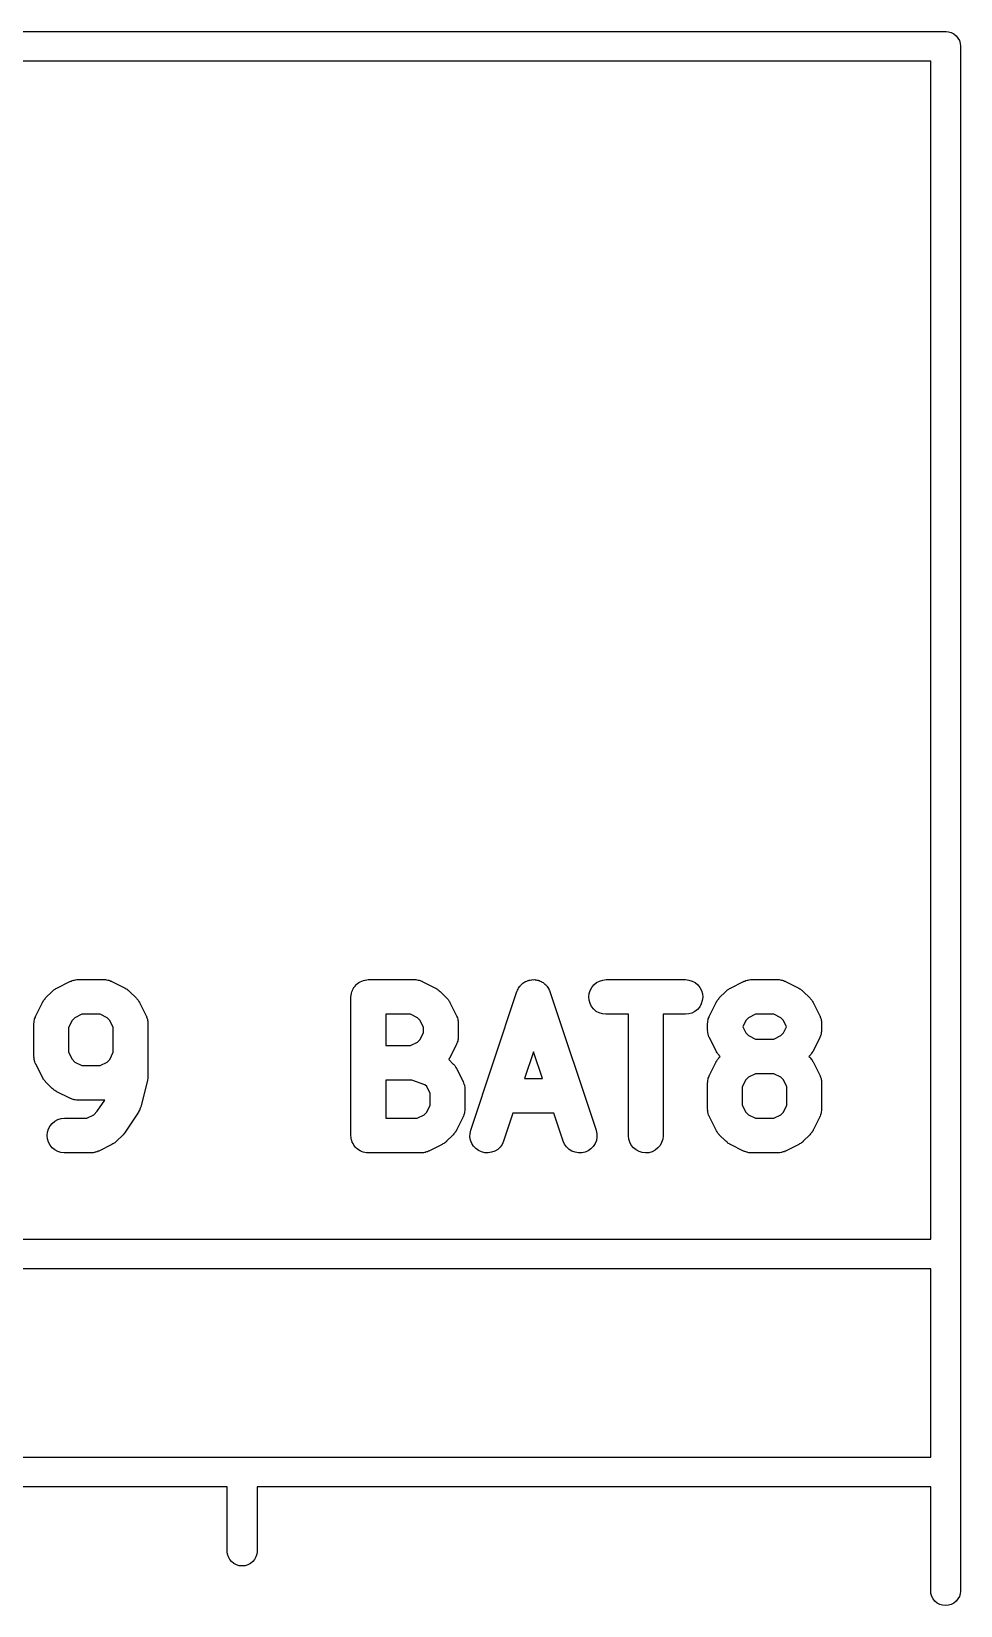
# Model space of a CAD drawing. Extents: x 1 to 169, y -122 to 5.
# Drawn here: x 37.19 to 41.88, y -121.85 to -113.9 of the extents above; entities that cross this region are included whole.
import ezdxf

# ---------------------------------------------------------------- set-up
doc = ezdxf.new("R2010")
doc.units = 0
doc.header["$MEASUREMENT"] = 0
doc.layers.add('BLACK', color=7, linetype='CONTINUOUS')

msp = doc.modelspace()

# ---------------------------------------------------------------- linework, layer by layer
at = {"layer": 'BLACK', "linetype": 'CONTINUOUS'}
for p, q in [((10.2537, -113.9), (41.7963, -113.9)), ((41.7963, -113.9), (41.8, -113.9)), ((41.8, -113.9), (41.8037, -113.9)), ((41.8037, -113.9), (41.8147, -113.901)), ((41.8147, -113.901), (41.8288, -113.905)), ((41.8288, -113.905), (41.8419, -113.912)), ((41.8419, -113.912), (41.8533, -113.922)), ((41.8533, -113.922), (41.8627, -113.933)), ((41.8627, -113.933), (41.8696, -113.946)), ((41.8696, -113.946), (41.8739, -113.96)), ((41.8739, -113.96), (41.8754, -113.975)), ((41.8754, -113.975), (41.875, -113.979)), ((41.875, -113.979), (41.875, -120.071)), ((41.725, -114.05), (10.325, -114.05)), ((41.725, -120), (41.725, -114.05)), ((37.3924, -118.694), (37.398, -118.692)), ((37.398, -118.692), (37.4005, -118.692)), ((37.4005, -118.692), (37.403, -118.691)), ((37.403, -118.691), (37.409, -118.69)), ((37.409, -118.69), (37.4149, -118.689)), ((37.4149, -118.689), (37.4174, -118.689)), ((37.4174, -118.689), (37.42, -118.689)), ((37.42, -118.689), (37.5533, -118.689)), ((37.5533, -118.689), (37.5546, -118.689)), ((37.5546, -118.689), (37.5571, -118.689)), ((37.5571, -118.689), (37.5597, -118.689)), ((37.5597, -118.689), (37.5656, -118.69)), ((37.5656, -118.69), (37.5715, -118.691)), ((37.5715, -118.691), (37.574, -118.692)), ((37.574, -118.692), (37.5765, -118.692)), ((37.5765, -118.692), (37.5821, -118.694)), ((38.8539, -118.696), (38.8617, -118.693)), ((38.8617, -118.693), (38.8697, -118.691)), ((38.8697, -118.691), (38.87, -118.691)), ((38.87, -118.691), (38.8703, -118.691)), ((38.8703, -118.691), (38.8784, -118.69)), ((38.8784, -118.69), (38.8867, -118.689)), ((38.8867, -118.689), (39.12, -118.689)), ((39.12, -118.689), (39.1212, -118.689)), ((39.1212, -118.689), (39.1238, -118.689)), ((39.1238, -118.689), (39.1264, -118.689)), ((39.1264, -118.689), (39.1323, -118.69)), ((39.1323, -118.69), (39.1382, -118.691)), ((39.1382, -118.691), (39.1406, -118.692)), ((39.1406, -118.692), (39.1432, -118.692)), ((39.1432, -118.692), (39.1488, -118.694)), ((39.6874, -118.696), (39.6929, -118.693)), ((39.6929, -118.693), (39.6954, -118.693)), ((39.6954, -118.693), (39.6977, -118.692)), ((39.6977, -118.692), (39.7037, -118.691)), ((39.7037, -118.691), (39.7096, -118.69)), ((39.7096, -118.69), (39.7121, -118.69)), ((39.7121, -118.69), (39.7146, -118.689)), ((39.7146, -118.689), (39.7206, -118.69)), ((39.7206, -118.69), (39.7267, -118.689)), ((39.7267, -118.689), (39.7291, -118.69)), ((39.7291, -118.69), (39.7316, -118.69)), ((39.7316, -118.69), (39.7375, -118.691)), ((39.7375, -118.691), (39.7435, -118.692)), ((39.7435, -118.692), (39.7458, -118.693)), ((39.7458, -118.693), (39.7482, -118.694)), ((40.0533, -118.696), (40.0697, -118.691)), ((40.0697, -118.691), (40.0867, -118.689)), ((40.0867, -118.689), (40.4867, -118.689)), ((40.4867, -118.689), (40.4879, -118.689)), ((40.4879, -118.689), (40.5049, -118.691)), ((40.5049, -118.691), (40.5211, -118.696)), ((40.7924, -118.694), (40.798, -118.692)), ((40.798, -118.692), (40.8005, -118.692)), ((40.8005, -118.692), (40.803, -118.691)), ((40.803, -118.691), (40.809, -118.69)), ((40.809, -118.69), (40.8149, -118.689)), ((40.8149, -118.689), (40.8174, -118.689)), ((40.8174, -118.689), (40.82, -118.689)), ((40.82, -118.689), (40.9533, -118.689)), ((40.9533, -118.689), (40.9546, -118.689)), ((40.9546, -118.689), (40.9571, -118.689)), ((40.9571, -118.689), (40.9597, -118.689)), ((40.9597, -118.689), (40.9656, -118.69)), ((40.9656, -118.69), (40.9715, -118.691)), ((40.9715, -118.691), (40.974, -118.692)), ((40.974, -118.692), (40.9765, -118.692)), ((40.9765, -118.692), (40.9821, -118.694)), ((37.2581, -118.781), (37.2915, -118.748)), ((37.2915, -118.748), (37.2923, -118.747)), ((37.2923, -118.747), (37.2962, -118.744)), ((37.2962, -118.744), (37.2997, -118.741)), ((37.2997, -118.741), (37.3028, -118.739)), ((37.3028, -118.739), (37.3057, -118.737)), ((37.3057, -118.737), (37.31, -118.734)), ((37.31, -118.734), (37.3142, -118.732)), ((37.3142, -118.732), (37.3809, -118.698)), ((37.3809, -118.698), (37.382, -118.698)), ((37.382, -118.698), (37.3844, -118.697)), ((37.3844, -118.697), (37.3867, -118.696)), ((37.3867, -118.696), (37.3924, -118.694)), ((37.5821, -118.694), (37.5878, -118.696)), ((37.5878, -118.696), (37.5901, -118.697)), ((37.5901, -118.697), (37.5925, -118.698)), ((37.5925, -118.698), (37.6591, -118.732)), ((37.6591, -118.732), (37.6602, -118.732)), ((37.6602, -118.732), (37.6643, -118.735)), ((37.6643, -118.735), (37.6687, -118.737)), ((37.6687, -118.737), (37.6715, -118.74)), ((37.6715, -118.74), (37.6745, -118.742)), ((37.6745, -118.742), (37.6781, -118.745)), ((37.6781, -118.745), (37.6819, -118.748)), ((37.6819, -118.748), (37.7152, -118.781)), ((38.7992, -118.775), (38.8001, -118.767)), ((38.8001, -118.767), (38.801, -118.759)), ((38.801, -118.759), (38.8011, -118.758)), ((38.801, -118.759), (38.801, -118.759)), ((38.8011, -118.758), (38.8036, -118.751)), ((38.8036, -118.751), (38.806, -118.743)), ((38.806, -118.743), (38.8061, -118.742)), ((38.8061, -118.742), (38.8062, -118.742)), ((38.8062, -118.742), (38.8102, -118.735)), ((38.8102, -118.735), (38.8141, -118.728)), ((38.8141, -118.728), (38.8143, -118.727)), ((38.8143, -118.727), (38.8145, -118.727)), ((38.8145, -118.727), (38.8198, -118.721)), ((38.8198, -118.721), (38.825, -118.715)), ((38.825, -118.715), (38.8252, -118.714)), ((38.8252, -118.714), (38.8254, -118.714)), ((38.8254, -118.714), (38.8319, -118.709)), ((38.8319, -118.709), (38.8382, -118.704)), ((38.8382, -118.704), (38.8385, -118.704)), ((38.8385, -118.704), (38.8388, -118.703)), ((38.8388, -118.703), (38.846, -118.7)), ((38.846, -118.7), (38.8533, -118.696)), ((38.8533, -118.696), (38.8536, -118.696)), ((38.8536, -118.696), (38.8539, -118.696)), ((39.1488, -118.694), (39.1545, -118.696)), ((39.1545, -118.696), (39.1567, -118.697)), ((39.1567, -118.697), (39.1591, -118.698)), ((39.1591, -118.698), (39.2258, -118.732)), ((39.2258, -118.732), (39.2269, -118.732)), ((39.2269, -118.732), (39.231, -118.735)), ((39.231, -118.735), (39.2353, -118.737)), ((39.2353, -118.737), (39.2382, -118.74)), ((39.2382, -118.74), (39.2412, -118.742)), ((39.2412, -118.742), (39.2447, -118.745)), ((39.2447, -118.745), (39.2485, -118.748)), ((39.2485, -118.748), (39.2819, -118.781)), ((39.4037, -119.449), (39.637, -118.749)), ((39.637, -118.749), (39.6374, -118.748)), ((39.6374, -118.748), (39.6399, -118.742)), ((39.6399, -118.742), (39.6422, -118.737)), ((39.6422, -118.737), (39.6435, -118.735)), ((39.6435, -118.735), (39.6446, -118.732)), ((39.6446, -118.732), (39.6481, -118.727)), ((39.6481, -118.727), (39.6514, -118.722)), ((39.6514, -118.722), (39.6531, -118.721)), ((39.6531, -118.721), (39.6546, -118.719)), ((39.6546, -118.719), (39.659, -118.714)), ((39.659, -118.714), (39.6632, -118.71)), ((39.6632, -118.71), (39.6653, -118.709)), ((39.6653, -118.709), (39.6671, -118.707)), ((39.6671, -118.707), (39.6723, -118.704)), ((39.6723, -118.704), (39.6773, -118.7)), ((39.6773, -118.7), (39.6796, -118.699)), ((39.6796, -118.699), (39.6817, -118.698)), ((39.6817, -118.698), (39.6874, -118.696)), ((39.7482, -118.694), (39.7538, -118.696)), ((39.7538, -118.696), (39.7594, -118.699)), ((39.7594, -118.699), (39.7615, -118.7)), ((39.7615, -118.7), (39.7638, -118.701)), ((39.7638, -118.701), (39.7687, -118.704)), ((39.7687, -118.704), (39.7738, -118.708)), ((39.7738, -118.708), (39.7756, -118.709)), ((39.7756, -118.709), (39.7777, -118.711)), ((39.7777, -118.711), (39.7818, -118.715)), ((39.7818, -118.715), (39.7862, -118.719)), ((39.7862, -118.719), (39.7876, -118.721)), ((39.7876, -118.721), (39.7894, -118.723)), ((39.7894, -118.723), (39.7926, -118.728)), ((39.7926, -118.728), (39.7961, -118.733)), ((39.7961, -118.733), (39.7971, -118.736)), ((39.7971, -118.736), (39.7984, -118.738)), ((39.7984, -118.738), (39.8005, -118.743)), ((39.8005, -118.743), (39.803, -118.749)), ((39.803, -118.749), (40.0363, -119.449)), ((39.9992, -118.776), (40.001, -118.759)), ((40.001, -118.759), (40.006, -118.743)), ((40.006, -118.743), (40.0141, -118.728)), ((40.0141, -118.728), (40.025, -118.715)), ((40.025, -118.715), (40.0382, -118.704)), ((40.0382, -118.704), (40.0533, -118.696)), ((40.5211, -118.696), (40.5361, -118.704)), ((40.5361, -118.704), (40.5492, -118.715)), ((40.5492, -118.715), (40.5599, -118.729)), ((40.5599, -118.729), (40.5678, -118.744)), ((40.5678, -118.744), (40.5726, -118.76)), ((40.5726, -118.76), (40.5742, -118.777)), ((40.6581, -118.781), (40.6915, -118.748)), ((40.6915, -118.748), (40.6923, -118.747)), ((40.6923, -118.747), (40.6962, -118.744)), ((40.6962, -118.744), (40.6997, -118.741)), ((40.6997, -118.741), (40.7028, -118.739)), ((40.7028, -118.739), (40.7057, -118.737)), ((40.7057, -118.737), (40.71, -118.734)), ((40.71, -118.734), (40.7142, -118.732)), ((40.7142, -118.732), (40.7809, -118.698)), ((40.7809, -118.698), (40.782, -118.698)), ((40.782, -118.698), (40.7844, -118.697)), ((40.7844, -118.697), (40.7867, -118.696)), ((40.7867, -118.696), (40.7924, -118.694)), ((40.9821, -118.694), (40.9878, -118.696)), ((40.9878, -118.696), (40.9901, -118.697)), ((40.9901, -118.697), (40.9925, -118.698)), ((40.9925, -118.698), (41.0591, -118.732)), ((41.0591, -118.732), (41.0602, -118.732)), ((41.0602, -118.732), (41.0643, -118.735)), ((41.0643, -118.735), (41.0687, -118.737)), ((41.0687, -118.737), (41.0715, -118.74)), ((41.0715, -118.74), (41.0745, -118.742)), ((41.0745, -118.742), (41.0781, -118.745)), ((41.0781, -118.745), (41.0819, -118.748)), ((41.0819, -118.748), (41.1152, -118.781)), ((37.2084, -118.871), (37.2417, -118.804)), ((37.2417, -118.804), (37.2423, -118.803)), ((37.2423, -118.803), (37.245, -118.799)), ((37.245, -118.799), (37.2473, -118.795)), ((37.2473, -118.795), (37.2496, -118.792)), ((37.2496, -118.792), (37.2516, -118.789)), ((37.2516, -118.789), (37.255, -118.785)), ((37.255, -118.785), (37.2581, -118.781)), ((37.7152, -118.781), (37.7161, -118.782)), ((37.7161, -118.782), (37.7191, -118.786)), ((37.7191, -118.786), (37.7225, -118.79)), ((37.7225, -118.79), (37.7244, -118.793)), ((37.7244, -118.793), (37.7267, -118.796)), ((37.7267, -118.796), (37.729, -118.8)), ((37.729, -118.8), (37.7316, -118.804)), ((37.7316, -118.804), (37.7649, -118.871)), ((38.7992, -118.776), (38.7992, -118.775)), ((38.7992, -118.777), (38.7992, -118.776)), ((38.7992, -118.776), (38.7992, -118.776)), ((38.7992, -118.776), (38.7992, -118.776)), ((38.7992, -119.477), (38.7992, -118.777)), ((39.2819, -118.781), (39.2827, -118.782)), ((39.2827, -118.782), (39.2858, -118.786)), ((39.2858, -118.786), (39.2892, -118.79)), ((39.2892, -118.79), (39.2911, -118.793)), ((39.2911, -118.793), (39.2934, -118.796)), ((39.2934, -118.796), (39.2956, -118.8)), ((39.2956, -118.8), (39.2983, -118.804)), ((39.2983, -118.804), (39.3316, -118.871)), ((40.0007, -118.793), (39.9992, -118.776)), ((40.0055, -118.809), (40.0007, -118.793)), ((40.0134, -118.825), (40.0055, -118.809)), ((40.0241, -118.838), (40.0134, -118.825)), ((40.0372, -118.849), (40.0241, -118.838)), ((40.0522, -118.857), (40.0372, -118.849)), ((40.5351, -118.85), (40.52, -118.858)), ((40.5483, -118.839), (40.5351, -118.85)), ((40.5592, -118.826), (40.5483, -118.839)), ((40.5673, -118.811), (40.5592, -118.826)), ((40.5724, -118.794), (40.5673, -118.811)), ((40.5742, -118.777), (40.5724, -118.794)), ((40.6084, -118.871), (40.6417, -118.804)), ((40.6417, -118.804), (40.6423, -118.803)), ((40.6423, -118.803), (40.645, -118.799)), ((40.645, -118.799), (40.6473, -118.795)), ((40.6473, -118.795), (40.6496, -118.792)), ((40.6496, -118.792), (40.6516, -118.789)), ((40.6516, -118.789), (40.655, -118.785)), ((40.655, -118.785), (40.6581, -118.781)), ((41.1152, -118.781), (41.1161, -118.782)), ((41.1161, -118.782), (41.1191, -118.786)), ((41.1191, -118.786), (41.1225, -118.79)), ((41.1225, -118.79), (41.1244, -118.793)), ((41.1244, -118.793), (41.1267, -118.796)), ((41.1267, -118.796), (41.129, -118.8)), ((41.129, -118.8), (41.1316, -118.804)), ((41.1316, -118.804), (41.1649, -118.871)), ((37.1992, -118.909), (37.1995, -118.906)), ((37.1992, -118.91), (37.1992, -118.909)), ((37.1992, -119.077), (37.1992, -118.91)), ((37.1994, -118.904), (37.2004, -118.898)), ((37.1995, -118.906), (37.1994, -118.904)), ((37.2004, -118.898), (37.2011, -118.892)), ((37.2011, -118.892), (37.2019, -118.889)), ((37.2019, -118.889), (37.2023, -118.887)), ((37.2023, -118.887), (37.2044, -118.881)), ((37.2044, -118.881), (37.2062, -118.876)), ((37.2062, -118.876), (37.2075, -118.873)), ((37.2075, -118.873), (37.2084, -118.871)), ((37.3919, -118.895), (37.3742, -118.931)), ((37.3742, -118.931), (37.3742, -119.056)), ((37.4052, -118.882), (37.3919, -118.895)), ((37.4407, -118.864), (37.4052, -118.882)), ((37.5327, -118.864), (37.4407, -118.864)), ((37.5682, -118.882), (37.5327, -118.864)), ((37.5814, -118.895), (37.5682, -118.882)), ((37.5992, -118.931), (37.5814, -118.895)), ((37.5992, -119.056), (37.5992, -118.931)), ((37.7649, -118.871), (37.7655, -118.872)), ((37.7655, -118.872), (37.7664, -118.874)), ((37.7664, -118.874), (37.7676, -118.877)), ((37.7676, -118.877), (37.7693, -118.882)), ((37.7693, -118.882), (37.7714, -118.888)), ((37.7714, -118.888), (37.7718, -118.891)), ((37.7718, -118.891), (37.7725, -118.893)), ((37.7725, -118.893), (37.7731, -118.899)), ((37.7731, -118.899), (37.774, -118.905)), ((37.774, -118.905), (37.7739, -118.907)), ((37.7739, -118.907), (37.7742, -118.91)), ((37.7742, -118.91), (37.7742, -119.177)), ((38.9742, -118.864), (38.9742, -119.022)), ((39.0993, -118.864), (38.9742, -118.864)), ((39.1348, -118.882), (39.0993, -118.864)), ((39.1481, -118.895), (39.1348, -118.882)), ((39.1658, -118.931), (39.1481, -118.895)), ((39.1658, -118.956), (39.1658, -118.931)), ((39.3316, -118.871), (39.3321, -118.872)), ((39.3321, -118.872), (39.333, -118.874)), ((39.333, -118.874), (39.3342, -118.877)), ((39.3342, -118.877), (39.336, -118.882)), ((39.336, -118.882), (39.338, -118.888)), ((39.338, -118.888), (39.3384, -118.891)), ((39.3384, -118.891), (39.3392, -118.893)), ((39.3392, -118.893), (39.3398, -118.899)), ((39.3398, -118.899), (39.3407, -118.905)), ((39.3407, -118.905), (39.3406, -118.907)), ((39.3406, -118.907), (39.3408, -118.91)), ((39.3408, -118.91), (39.3408, -118.977)), ((40.0685, -118.862), (40.0522, -118.857)), ((40.0854, -118.864), (40.0685, -118.862)), ((40.0867, -118.864), (40.0854, -118.864)), ((40.1992, -118.864), (40.0867, -118.864)), ((40.1992, -119.477), (40.1992, -118.864)), ((40.4867, -118.864), (40.3742, -118.864)), ((40.3742, -118.864), (40.3742, -119.477)), ((40.5037, -118.862), (40.4867, -118.864)), ((40.52, -118.858), (40.5037, -118.862)), ((40.5992, -118.909), (40.5995, -118.906)), ((40.5992, -118.91), (40.5992, -118.909)), ((40.5992, -118.943), (40.5992, -118.91)), ((40.5994, -118.904), (40.6004, -118.898)), ((40.5995, -118.906), (40.5994, -118.904)), ((40.6004, -118.898), (40.6011, -118.892)), ((40.6011, -118.892), (40.6019, -118.889)), ((40.6019, -118.889), (40.6023, -118.887)), ((40.6023, -118.887), (40.6044, -118.881)), ((40.6044, -118.881), (40.6062, -118.876)), ((40.6062, -118.876), (40.6075, -118.873)), ((40.6075, -118.873), (40.6084, -118.871)), ((40.7919, -118.895), (40.7762, -118.927)), ((40.7762, -118.927), (40.7919, -118.958)), ((40.8052, -118.882), (40.7919, -118.895)), ((40.8407, -118.864), (40.8052, -118.882)), ((40.9327, -118.864), (40.8407, -118.864)), ((40.9682, -118.882), (40.9327, -118.864)), ((40.9814, -118.895), (40.9682, -118.882)), ((40.9972, -118.927), (40.9814, -118.895)), ((40.9814, -118.958), (40.9972, -118.927)), ((41.1649, -118.871), (41.1655, -118.872)), ((41.1655, -118.872), (41.1664, -118.874)), ((41.1664, -118.874), (41.1676, -118.877)), ((41.1676, -118.877), (41.1693, -118.882)), ((41.1693, -118.882), (41.1714, -118.888)), ((41.1714, -118.888), (41.1718, -118.891)), ((41.1718, -118.891), (41.1725, -118.893)), ((41.1725, -118.893), (41.1731, -118.899)), ((41.1731, -118.899), (41.174, -118.905)), ((41.174, -118.905), (41.1739, -118.907)), ((41.1739, -118.907), (41.1742, -118.91)), ((41.1742, -118.91), (41.1742, -118.943)), ((39.0993, -119.022), (39.1348, -119.005)), ((39.1348, -119.005), (39.1481, -118.992)), ((39.1481, -118.992), (39.1658, -118.956)), ((39.3338, -119.011), (39.3325, -119.013)), ((39.3356, -119.005), (39.3338, -119.011)), ((39.3377, -119), (39.3356, -119.005)), ((39.3381, -118.997), (39.3377, -119)), ((39.3389, -118.995), (39.3381, -118.997)), ((39.3396, -118.989), (39.3389, -118.995)), ((39.3406, -118.983), (39.3396, -118.989)), ((39.3408, -118.978), (39.3405, -118.98)), ((39.3405, -118.98), (39.3406, -118.983)), ((39.3408, -118.977), (39.3408, -118.978)), ((40.5994, -118.946), (40.5992, -118.943)), ((40.5993, -118.948), (40.5994, -118.946)), ((40.6002, -118.954), (40.5993, -118.948)), ((40.6008, -118.96), (40.6002, -118.954)), ((40.6016, -118.963), (40.6008, -118.96)), ((40.602, -118.965), (40.6016, -118.963)), ((40.604, -118.971), (40.602, -118.965)), ((40.6058, -118.977), (40.604, -118.971)), ((40.607, -118.979), (40.6058, -118.977)), ((40.6079, -118.981), (40.607, -118.979)), ((40.6084, -118.982), (40.6079, -118.981)), ((40.6417, -119.049), (40.6084, -118.982)), ((40.7919, -118.958), (40.8052, -118.971)), ((40.8052, -118.971), (40.8407, -118.989)), ((40.8407, -118.989), (40.9327, -118.989)), ((40.9327, -118.989), (40.9682, -118.971)), ((40.9682, -118.971), (40.9814, -118.958)), ((41.1649, -118.982), (41.1316, -119.049)), ((41.1659, -118.98), (41.1649, -118.982)), ((41.1671, -118.978), (41.1659, -118.98)), ((41.1689, -118.972), (41.1671, -118.978)), ((41.171, -118.967), (41.1689, -118.972)), ((41.1715, -118.964), (41.171, -118.967)), ((41.1723, -118.962), (41.1715, -118.964)), ((41.1729, -118.956), (41.1723, -118.962)), ((41.1739, -118.95), (41.1729, -118.956)), ((41.1742, -118.945), (41.1739, -118.947)), ((41.1739, -118.947), (41.1739, -118.95)), ((41.1742, -118.943), (41.1742, -118.945)), ((37.1994, -119.079), (37.1992, -119.077)), ((37.1993, -119.082), (37.1994, -119.079)), ((37.2002, -119.088), (37.1993, -119.082)), ((37.2008, -119.094), (37.2002, -119.088)), ((37.3742, -119.056), (37.3919, -119.091)), ((37.5814, -119.092), (37.5992, -119.056)), ((38.9742, -119.022), (39.0993, -119.022)), ((39.295, -119.088), (39.2927, -119.092)), ((39.2977, -119.084), (39.295, -119.088)), ((39.2983, -119.082), (39.2977, -119.084)), ((39.3316, -119.016), (39.2983, -119.082)), ((39.3325, -119.013), (39.3316, -119.016)), ((39.72, -119.053), (39.6747, -119.189)), ((39.7653, -119.189), (39.72, -119.053)), ((40.6444, -119.053), (40.6417, -119.049)), ((40.6466, -119.058), (40.6444, -119.053)), ((40.6489, -119.061), (40.6466, -119.058)), ((40.6508, -119.064), (40.6489, -119.061)), ((40.6496, -119.092), (40.6516, -119.089)), ((40.6542, -119.067), (40.6508, -119.064)), ((40.6516, -119.089), (40.655, -119.085)), ((40.6573, -119.071), (40.6542, -119.067)), ((40.655, -119.085), (40.6581, -119.081)), ((40.6581, -119.072), (40.6573, -119.071)), ((40.6629, -119.077), (40.6581, -119.072)), ((40.6581, -119.081), (40.6629, -119.077)), ((41.1152, -119.072), (41.1104, -119.077)), ((41.1104, -119.077), (41.1152, -119.081)), ((41.1183, -119.068), (41.1152, -119.072)), ((41.1152, -119.081), (41.1161, -119.082)), ((41.1161, -119.082), (41.1191, -119.086)), ((41.1217, -119.065), (41.1183, -119.068)), ((41.1191, -119.086), (41.1225, -119.09)), ((41.1237, -119.061), (41.1217, -119.065)), ((41.1225, -119.09), (41.1244, -119.093)), ((41.126, -119.059), (41.1237, -119.061)), ((41.1284, -119.054), (41.126, -119.059)), ((41.131, -119.05), (41.1284, -119.054)), ((41.1316, -119.049), (41.131, -119.05)), ((37.2016, -119.096), (37.2008, -119.094)), ((37.202, -119.099), (37.2016, -119.096)), ((37.204, -119.104), (37.202, -119.099)), ((37.2058, -119.11), (37.204, -119.104)), ((37.207, -119.112), (37.2058, -119.11)), ((37.2079, -119.115), (37.207, -119.112)), ((37.2084, -119.116), (37.2079, -119.115)), ((37.2417, -119.182), (37.2084, -119.116)), ((37.3919, -119.091), (37.4052, -119.105)), ((37.4052, -119.105), (37.4407, -119.122)), ((37.4407, -119.122), (37.5327, -119.122)), ((37.5327, -119.122), (37.5682, -119.105)), ((37.5682, -119.105), (37.5814, -119.092)), ((39.2927, -119.092), (39.2926, -119.092)), ((39.2926, -119.092), (39.3152, -119.115)), ((39.3152, -119.115), (39.3161, -119.116)), ((39.3161, -119.116), (39.3191, -119.119)), ((39.3191, -119.119), (39.3225, -119.123)), ((39.3225, -119.123), (39.3244, -119.126)), ((39.3244, -119.126), (39.3267, -119.129)), ((39.3267, -119.129), (39.329, -119.133)), ((39.329, -119.133), (39.3316, -119.138)), ((39.3316, -119.138), (39.3649, -119.204)), ((40.6084, -119.171), (40.6417, -119.104)), ((40.6417, -119.104), (40.6423, -119.103)), ((40.6423, -119.103), (40.645, -119.099)), ((40.645, -119.099), (40.6473, -119.095)), ((40.6473, -119.095), (40.6496, -119.092)), ((40.8407, -119.164), (40.8052, -119.182)), ((40.9327, -119.164), (40.8407, -119.164)), ((40.9682, -119.182), (40.9327, -119.164)), ((41.1244, -119.093), (41.1267, -119.096)), ((41.1267, -119.096), (41.129, -119.1)), ((41.129, -119.1), (41.1316, -119.104)), ((41.1316, -119.104), (41.1649, -119.171)), ((37.2444, -119.187), (37.2417, -119.182)), ((37.2466, -119.191), (37.2444, -119.187)), ((37.2489, -119.194), (37.2466, -119.191)), ((37.2508, -119.197), (37.2489, -119.194)), ((37.2542, -119.2), (37.2508, -119.197)), ((37.2573, -119.204), (37.2542, -119.2)), ((37.2581, -119.205), (37.2573, -119.204)), ((37.2915, -119.239), (37.2581, -119.205)), ((37.2953, -119.242), (37.2915, -119.239)), ((37.2988, -119.245), (37.2953, -119.242)), ((37.3018, -119.247), (37.2988, -119.245)), ((37.3047, -119.249), (37.3018, -119.247)), ((37.309, -119.252), (37.3047, -119.249)), ((37.7716, -119.198), (37.7382, -119.331)), ((37.7718, -119.196), (37.7716, -119.198)), ((37.7723, -119.195), (37.7718, -119.196)), ((37.773, -119.188), (37.7723, -119.195)), ((37.7741, -119.181), (37.773, -119.188)), ((37.7742, -119.178), (37.774, -119.179)), ((37.774, -119.179), (37.7741, -119.181)), ((37.7742, -119.177), (37.7742, -119.178)), ((38.9742, -119.197), (38.9742, -119.389)), ((39.1058, -119.197), (38.9742, -119.197)), ((39.1727, -119.22), (39.1058, -119.197)), ((39.1814, -119.228), (39.1727, -119.22)), ((39.1992, -119.264), (39.1814, -119.228)), ((39.3649, -119.204), (39.3655, -119.205)), ((39.3655, -119.205), (39.3664, -119.208)), ((39.3664, -119.208), (39.3676, -119.21)), ((39.3676, -119.21), (39.3693, -119.216)), ((39.3693, -119.216), (39.3714, -119.221)), ((39.3714, -119.221), (39.3718, -119.224)), ((39.3718, -119.224), (39.3725, -119.226)), ((39.3725, -119.226), (39.3731, -119.232)), ((39.3731, -119.232), (39.374, -119.238)), ((39.374, -119.238), (39.3739, -119.241)), ((39.3739, -119.241), (39.3742, -119.243)), ((39.3742, -119.243), (39.3742, -119.343)), ((39.6747, -119.189), (39.7653, -119.189)), ((40.5992, -119.209), (40.5995, -119.206)), ((40.5992, -119.21), (40.5992, -119.209)), ((40.5992, -119.343), (40.5992, -119.21)), ((40.5994, -119.204), (40.6004, -119.198)), ((40.5995, -119.206), (40.5994, -119.204)), ((40.6004, -119.198), (40.6011, -119.192)), ((40.6011, -119.192), (40.6019, -119.189)), ((40.6019, -119.189), (40.6023, -119.187)), ((40.6023, -119.187), (40.6044, -119.181)), ((40.6044, -119.181), (40.6062, -119.176)), ((40.6062, -119.176), (40.6075, -119.173)), ((40.6075, -119.173), (40.6084, -119.171)), ((40.7919, -119.195), (40.7742, -119.231)), ((40.7742, -119.231), (40.7742, -119.323)), ((40.8052, -119.182), (40.7919, -119.195)), ((40.9814, -119.195), (40.9682, -119.182)), ((40.9992, -119.231), (40.9814, -119.195)), ((40.9992, -119.323), (40.9992, -119.231)), ((41.1649, -119.171), (41.1655, -119.172)), ((41.1655, -119.172), (41.1664, -119.174)), ((41.1664, -119.174), (41.1676, -119.177)), ((41.1676, -119.177), (41.1693, -119.182)), ((41.1693, -119.182), (41.1714, -119.188)), ((41.1714, -119.188), (41.1718, -119.191)), ((41.1718, -119.191), (41.1725, -119.193)), ((41.1725, -119.193), (41.1731, -119.199)), ((41.1731, -119.199), (41.174, -119.205)), ((41.174, -119.205), (41.1739, -119.207)), ((41.1739, -119.207), (41.1742, -119.21)), ((41.1742, -119.21), (41.1742, -119.343)), ((37.3131, -119.254), (37.309, -119.252)), ((37.3142, -119.255), (37.3131, -119.254)), ((37.3809, -119.288), (37.3142, -119.255)), ((37.3833, -119.289), (37.3809, -119.288)), ((37.3855, -119.29), (37.3833, -119.289)), ((37.3912, -119.292), (37.3855, -119.29)), ((37.3968, -119.294), (37.3912, -119.292)), ((37.3994, -119.295), (37.3968, -119.294)), ((37.4018, -119.296), (37.3994, -119.295)), ((37.4077, -119.296), (37.4018, -119.296)), ((37.4136, -119.297), (37.4077, -119.296)), ((37.4162, -119.297), (37.4136, -119.297)), ((37.4188, -119.297), (37.4162, -119.297)), ((37.42, -119.297), (37.4188, -119.297)), ((37.5533, -119.297), (37.42, -119.297)), ((37.5187, -119.354), (37.5567, -119.297)), ((37.5559, -119.297), (37.5533, -119.297)), ((37.5567, -119.297), (37.5559, -119.297)), ((39.1814, -119.358), (39.1992, -119.323)), ((39.1992, -119.323), (39.1992, -119.264)), ((40.7742, -119.323), (40.7919, -119.358)), ((40.9814, -119.358), (40.9992, -119.323)), ((37.2917, -119.415), (37.3049, -119.404)), ((37.3049, -119.404), (37.32, -119.396)), ((37.32, -119.396), (37.3363, -119.391)), ((37.3363, -119.391), (37.3533, -119.389)), ((37.3533, -119.389), (37.466, -119.389)), ((37.466, -119.389), (37.5015, -119.371)), ((37.5015, -119.371), (37.5187, -119.354)), ((37.7261, -119.359), (37.6595, -119.459)), ((37.7289, -119.353), (37.7261, -119.359)), ((37.732, -119.348), (37.7289, -119.353)), ((37.7329, -119.346), (37.732, -119.348)), ((37.7342, -119.343), (37.7329, -119.346)), ((37.7359, -119.338), (37.7342, -119.343)), ((37.7379, -119.332), (37.7359, -119.338)), ((37.7382, -119.331), (37.7379, -119.332)), ((38.9742, -119.389), (39.1327, -119.389)), ((39.1327, -119.389), (39.1682, -119.371)), ((39.1682, -119.371), (39.1814, -119.358)), ((39.3649, -119.382), (39.3316, -119.449)), ((39.3659, -119.38), (39.3649, -119.382)), ((39.3671, -119.378), (39.3659, -119.38)), ((39.3689, -119.372), (39.3671, -119.378)), ((39.371, -119.367), (39.3689, -119.372)), ((39.3715, -119.364), (39.371, -119.367)), ((39.3723, -119.362), (39.3715, -119.364)), ((39.3729, -119.356), (39.3723, -119.362)), ((39.3739, -119.35), (39.3729, -119.356)), ((39.3742, -119.345), (39.3739, -119.347)), ((39.3739, -119.347), (39.3739, -119.35)), ((39.3742, -119.343), (39.3742, -119.345)), ((39.6164, -119.364), (39.5697, -119.504)), ((39.8236, -119.364), (39.6164, -119.364)), ((39.8703, -119.504), (39.8236, -119.364)), ((40.5994, -119.346), (40.5992, -119.343)), ((40.5993, -119.348), (40.5994, -119.346)), ((40.6002, -119.354), (40.5993, -119.348)), ((40.6008, -119.36), (40.6002, -119.354)), ((40.6016, -119.363), (40.6008, -119.36)), ((40.602, -119.365), (40.6016, -119.363)), ((40.604, -119.371), (40.602, -119.365)), ((40.6058, -119.377), (40.604, -119.371)), ((40.607, -119.379), (40.6058, -119.377)), ((40.6079, -119.381), (40.607, -119.379)), ((40.6084, -119.382), (40.6079, -119.381)), ((40.6417, -119.449), (40.6084, -119.382)), ((40.7919, -119.358), (40.8052, -119.371)), ((40.8052, -119.371), (40.8407, -119.389)), ((40.8407, -119.389), (40.9327, -119.389)), ((40.9327, -119.389), (40.9682, -119.371)), ((40.9682, -119.371), (40.9814, -119.358)), ((41.1649, -119.382), (41.1316, -119.449)), ((41.1659, -119.38), (41.1649, -119.382)), ((41.1671, -119.378), (41.1659, -119.38)), ((41.1689, -119.372), (41.1671, -119.378)), ((41.171, -119.367), (41.1689, -119.372)), ((41.1715, -119.364), (41.171, -119.367)), ((41.1723, -119.362), (41.1715, -119.364)), ((41.1729, -119.356), (41.1723, -119.362)), ((41.1739, -119.35), (41.1729, -119.356)), ((41.1742, -119.345), (41.1739, -119.347)), ((41.1739, -119.347), (41.1739, -119.35)), ((41.1742, -119.343), (41.1742, -119.345)), ((37.2658, -119.476), (37.2676, -119.459)), ((37.2674, -119.493), (37.2658, -119.476)), ((37.2676, -119.459), (37.2727, -119.443)), ((37.2727, -119.443), (37.2808, -119.428)), ((37.2808, -119.428), (37.2917, -119.415)), ((37.6485, -119.472), (37.6152, -119.505)), ((37.6537, -119.466), (37.6485, -119.472)), ((37.6588, -119.46), (37.6537, -119.466)), ((37.6594, -119.459), (37.6588, -119.46)), ((37.6595, -119.459), (37.6594, -119.459)), ((37.6594, -119.459), (37.6594, -119.459)), ((37.6594, -119.459), (37.6594, -119.459)), ((38.8, -119.485), (38.7992, -119.477)), ((38.8007, -119.493), (38.8, -119.485)), ((39.3152, -119.472), (39.2819, -119.505)), ((39.3183, -119.468), (39.3152, -119.472)), ((39.3218, -119.465), (39.3183, -119.468)), ((39.3237, -119.461), (39.3218, -119.465)), ((39.326, -119.459), (39.3237, -119.461)), ((39.3284, -119.454), (39.326, -119.459)), ((39.331, -119.45), (39.3284, -119.454)), ((39.3316, -119.449), (39.331, -119.45)), ((39.3994, -119.483), (39.3999, -119.466)), ((39.4022, -119.5), (39.3994, -119.483)), ((39.3999, -119.466), (39.4037, -119.449)), ((40.0363, -119.449), (40.0367, -119.45)), ((40.0367, -119.45), (40.0403, -119.467)), ((40.0405, -119.484), (40.0375, -119.501)), ((40.0403, -119.467), (40.0405, -119.484)), ((40.2008, -119.494), (40.1992, -119.477)), ((40.3742, -119.478), (40.3723, -119.495)), ((40.3742, -119.477), (40.3742, -119.478)), ((40.6444, -119.453), (40.6417, -119.449)), ((40.6466, -119.458), (40.6444, -119.453)), ((40.6489, -119.461), (40.6466, -119.458)), ((40.6508, -119.464), (40.6489, -119.461)), ((40.6542, -119.467), (40.6508, -119.464)), ((40.6573, -119.471), (40.6542, -119.467)), ((40.6581, -119.472), (40.6573, -119.471)), ((40.6915, -119.505), (40.6581, -119.472)), ((41.1152, -119.472), (41.0819, -119.505)), ((41.1183, -119.468), (41.1152, -119.472)), ((41.1217, -119.465), (41.1183, -119.468)), ((41.1237, -119.461), (41.1217, -119.465)), ((41.126, -119.459), (41.1237, -119.461)), ((41.1284, -119.454), (41.126, -119.459)), ((41.131, -119.45), (41.1284, -119.454)), ((41.1316, -119.449), (41.131, -119.45)), ((37.2722, -119.509), (37.2674, -119.493)), ((37.2801, -119.525), (37.2722, -119.509)), ((37.2908, -119.538), (37.2801, -119.525)), ((37.3039, -119.549), (37.2908, -119.538)), ((37.3189, -119.557), (37.3039, -119.549)), ((37.3351, -119.562), (37.3189, -119.557)), ((37.3521, -119.564), (37.3351, -119.562)), ((37.3533, -119.564), (37.3521, -119.564)), ((37.4867, -119.564), (37.3533, -119.564)), ((37.4892, -119.564), (37.4867, -119.564)), ((37.4918, -119.564), (37.4892, -119.564)), ((37.4977, -119.563), (37.4918, -119.564)), ((37.5037, -119.562), (37.4977, -119.563)), ((37.5061, -119.562), (37.5037, -119.562)), ((37.5087, -119.561), (37.5061, -119.562)), ((37.5143, -119.559), (37.5087, -119.561)), ((37.52, -119.558), (37.5143, -119.559)), ((37.5223, -119.556), (37.52, -119.558)), ((37.5247, -119.555), (37.5223, -119.556)), ((37.5258, -119.555), (37.5247, -119.555)), ((37.5925, -119.522), (37.5258, -119.555)), ((37.5966, -119.519), (37.5925, -119.522)), ((37.601, -119.517), (37.5966, -119.519)), ((37.6038, -119.514), (37.601, -119.517)), ((37.6069, -119.513), (37.6038, -119.514)), ((37.6105, -119.509), (37.6069, -119.513)), ((37.6143, -119.506), (37.6105, -119.509)), ((37.6152, -119.505), (37.6143, -119.506)), ((38.8008, -119.493), (38.8007, -119.493)), ((38.8008, -119.494), (38.8008, -119.493)), ((38.8032, -119.502), (38.8008, -119.494)), ((38.8055, -119.509), (38.8032, -119.502)), ((38.8057, -119.51), (38.8055, -119.509)), ((38.8058, -119.51), (38.8057, -119.51)), ((38.8096, -119.517), (38.8058, -119.51)), ((38.8134, -119.525), (38.8096, -119.517)), ((38.8136, -119.525), (38.8134, -119.525)), ((38.8138, -119.525), (38.8136, -119.525)), ((38.819, -119.531), (38.8138, -119.525)), ((38.8241, -119.538), (38.819, -119.531)), ((38.8244, -119.538), (38.8241, -119.538)), ((38.8246, -119.538), (38.8244, -119.538)), ((38.8309, -119.544), (38.8246, -119.538)), ((38.8372, -119.549), (38.8309, -119.544)), ((38.8375, -119.549), (38.8372, -119.549)), ((38.8377, -119.549), (38.8375, -119.549)), ((38.845, -119.553), (38.8377, -119.549)), ((38.8522, -119.557), (38.845, -119.553)), ((38.8525, -119.557), (38.8522, -119.557)), ((38.8528, -119.557), (38.8525, -119.557)), ((38.8606, -119.56), (38.8528, -119.557)), ((38.8685, -119.562), (38.8606, -119.56)), ((38.8688, -119.562), (38.8685, -119.562)), ((38.8691, -119.562), (38.8688, -119.562)), ((38.8773, -119.563), (38.8691, -119.562)), ((38.8854, -119.564), (38.8773, -119.563)), ((38.886, -119.564), (38.8854, -119.564)), ((38.8861, -119.564), (38.886, -119.564)), ((38.8867, -119.564), (38.8861, -119.564)), ((38.8861, -119.564), (38.8861, -119.564)), ((39.1533, -119.564), (38.8867, -119.564)), ((39.1559, -119.564), (39.1533, -119.564)), ((39.1585, -119.564), (39.1559, -119.564)), ((39.1644, -119.563), (39.1585, -119.564)), ((39.1703, -119.562), (39.1644, -119.563)), ((39.1728, -119.562), (39.1703, -119.562)), ((39.1753, -119.561), (39.1728, -119.562)), ((39.1809, -119.559), (39.1753, -119.561)), ((39.1867, -119.558), (39.1809, -119.559)), ((39.189, -119.556), (39.1867, -119.558)), ((39.1914, -119.555), (39.189, -119.556)), ((39.1925, -119.555), (39.1914, -119.555)), ((39.2591, -119.522), (39.1925, -119.555)), ((39.2633, -119.519), (39.2591, -119.522)), ((39.2677, -119.517), (39.2633, -119.519)), ((39.2705, -119.514), (39.2677, -119.517)), ((39.2736, -119.513), (39.2705, -119.514)), ((39.2772, -119.509), (39.2736, -119.513)), ((39.281, -119.506), (39.2772, -119.509)), ((39.2819, -119.505), (39.281, -119.506)), ((39.4083, -119.516), (39.4022, -119.5)), ((39.4173, -119.53), (39.4083, -119.516)), ((39.429, -119.542), (39.4173, -119.53)), ((39.4429, -119.552), (39.429, -119.542)), ((39.4584, -119.559), (39.4429, -119.552)), ((39.475, -119.563), (39.4584, -119.559)), ((39.4921, -119.564), (39.475, -119.563)), ((39.509, -119.561), (39.4921, -119.564)), ((39.525, -119.555), (39.509, -119.561)), ((39.5395, -119.546), (39.525, -119.555)), ((39.5521, -119.535), (39.5395, -119.546)), ((39.5621, -119.521), (39.5521, -119.535)), ((39.5693, -119.505), (39.5621, -119.521)), ((39.5697, -119.504), (39.5693, -119.505)), ((39.8773, -119.52), (39.8703, -119.504)), ((39.8871, -119.534), (39.8773, -119.52)), ((39.8995, -119.546), (39.8871, -119.534)), ((39.9139, -119.555), (39.8995, -119.546)), ((39.9299, -119.561), (39.9139, -119.555)), ((39.9467, -119.564), (39.9299, -119.561)), ((39.9637, -119.564), (39.9467, -119.564)), ((39.9804, -119.56), (39.9637, -119.564)), ((39.9961, -119.553), (39.9804, -119.56)), ((40.0101, -119.543), (39.9961, -119.553)), ((40.0219, -119.531), (40.0101, -119.543)), ((40.0312, -119.517), (40.0219, -119.531)), ((40.0375, -119.501), (40.0312, -119.517)), ((40.2058, -119.51), (40.2008, -119.494)), ((40.2138, -119.525), (40.2058, -119.51)), ((40.2246, -119.538), (40.2138, -119.525)), ((40.2377, -119.549), (40.2246, -119.538)), ((40.2528, -119.557), (40.2377, -119.549)), ((40.2691, -119.562), (40.2528, -119.557)), ((40.2861, -119.564), (40.2691, -119.562)), ((40.3031, -119.563), (40.2861, -119.564)), ((40.3194, -119.558), (40.3031, -119.563)), ((40.3346, -119.55), (40.3194, -119.558)), ((40.3479, -119.539), (40.3346, -119.55)), ((40.3589, -119.526), (40.3479, -119.539)), ((40.3671, -119.511), (40.3589, -119.526)), ((40.3723, -119.495), (40.3671, -119.511)), ((40.6953, -119.508), (40.6915, -119.505)), ((40.6988, -119.512), (40.6953, -119.508)), ((40.7018, -119.514), (40.6988, -119.512)), ((40.7047, -119.516), (40.7018, -119.514)), ((40.709, -119.518), (40.7047, -119.516)), ((40.7131, -119.521), (40.709, -119.518)), ((40.7142, -119.522), (40.7131, -119.521)), ((40.7809, -119.555), (40.7142, -119.522)), ((40.7833, -119.556), (40.7809, -119.555)), ((40.7855, -119.557), (40.7833, -119.556)), ((40.7912, -119.559), (40.7855, -119.557)), ((40.7968, -119.561), (40.7912, -119.559)), ((40.7994, -119.561), (40.7968, -119.561)), ((40.8018, -119.562), (40.7994, -119.561)), ((40.8077, -119.563), (40.8018, -119.562)), ((40.8136, -119.564), (40.8077, -119.563)), ((40.8162, -119.564), (40.8136, -119.564)), ((40.8188, -119.564), (40.8162, -119.564)), ((40.82, -119.564), (40.8188, -119.564)), ((40.9533, -119.564), (40.82, -119.564)), ((40.9559, -119.564), (40.9533, -119.564)), ((40.9585, -119.564), (40.9559, -119.564)), ((40.9644, -119.563), (40.9585, -119.564)), ((40.9703, -119.562), (40.9644, -119.563)), ((40.9728, -119.562), (40.9703, -119.562)), ((40.9753, -119.561), (40.9728, -119.562)), ((40.9809, -119.559), (40.9753, -119.561)), ((40.9867, -119.558), (40.9809, -119.559)), ((40.989, -119.556), (40.9867, -119.558)), ((40.9914, -119.555), (40.989, -119.556)), ((40.9925, -119.555), (40.9914, -119.555)), ((41.0591, -119.522), (40.9925, -119.555)), ((41.0633, -119.519), (41.0591, -119.522)), ((41.0677, -119.517), (41.0633, -119.519)), ((41.0705, -119.514), (41.0677, -119.517)), ((41.0736, -119.513), (41.0705, -119.514)), ((41.0772, -119.509), (41.0736, -119.513)), ((41.081, -119.506), (41.0772, -119.509)), ((41.0819, -119.505), (41.081, -119.506)), ((10.325, -120), (41.725, -120)), ((41.875, -120.071), (41.8754, -120.075)), ((41.8754, -120.075), (41.875, -120.079)), ((41.875, -120.079), (41.875, -121.171)), ((41.725, -120.15), (10.325, -120.15)), ((41.725, -121.1), (41.725, -120.15)), ((34.7537, -121.1), (38.2463, -121.1)), ((38.2463, -121.1), (38.25, -121.1)), ((38.25, -121.1), (38.2537, -121.1)), ((38.2537, -121.1), (41.725, -121.1)), ((41.875, -121.171), (41.8754, -121.175)), ((41.8754, -121.175), (41.875, -121.179)), ((41.875, -121.179), (41.875, -121.779)), ((38.175, -121.25), (34.825, -121.25)), ((38.175, -121.579), (38.175, -121.25)), ((41.725, -121.25), (38.325, -121.25)), ((38.325, -121.25), (38.325, -121.579)), ((41.725, -121.779), (41.725, -121.25)), ((38.1761, -121.59), (38.175, -121.579)), ((38.1804, -121.604), (38.1761, -121.59)), ((38.1873, -121.617), (38.1804, -121.604)), ((38.1967, -121.628), (38.1873, -121.617)), ((38.2081, -121.638), (38.1967, -121.628)), ((38.3033, -121.628), (38.2919, -121.638)), ((38.3127, -121.617), (38.3033, -121.628)), ((38.3196, -121.604), (38.3127, -121.617)), ((38.3239, -121.59), (38.3196, -121.604)), ((38.325, -121.579), (38.3239, -121.59)), ((38.2212, -121.645), (38.2081, -121.638)), ((38.2353, -121.649), (38.2212, -121.645)), ((38.25, -121.65), (38.2353, -121.649)), ((38.2647, -121.649), (38.25, -121.65)), ((38.2788, -121.645), (38.2647, -121.649)), ((38.2919, -121.638), (38.2788, -121.645)), ((41.7261, -121.79), (41.725, -121.779)), ((41.7304, -121.804), (41.7261, -121.79)), ((41.8739, -121.79), (41.8696, -121.804)), ((41.875, -121.779), (41.8739, -121.79)), ((41.7373, -121.817), (41.7304, -121.804)), ((41.7467, -121.828), (41.7373, -121.817)), ((41.7581, -121.838), (41.7467, -121.828)), ((41.7712, -121.845), (41.7581, -121.838)), ((41.7853, -121.849), (41.7712, -121.845)), ((41.8, -121.85), (41.7853, -121.849)), ((41.8147, -121.849), (41.8, -121.85)), ((41.8288, -121.845), (41.8147, -121.849)), ((41.8419, -121.838), (41.8288, -121.845)), ((41.8533, -121.828), (41.8419, -121.838)), ((41.8627, -121.817), (41.8533, -121.828)), ((41.8696, -121.804), (41.8627, -121.817))]:
    msp.add_line(p, q, dxfattribs=at)

doc.saveas('drawing.dxf')
